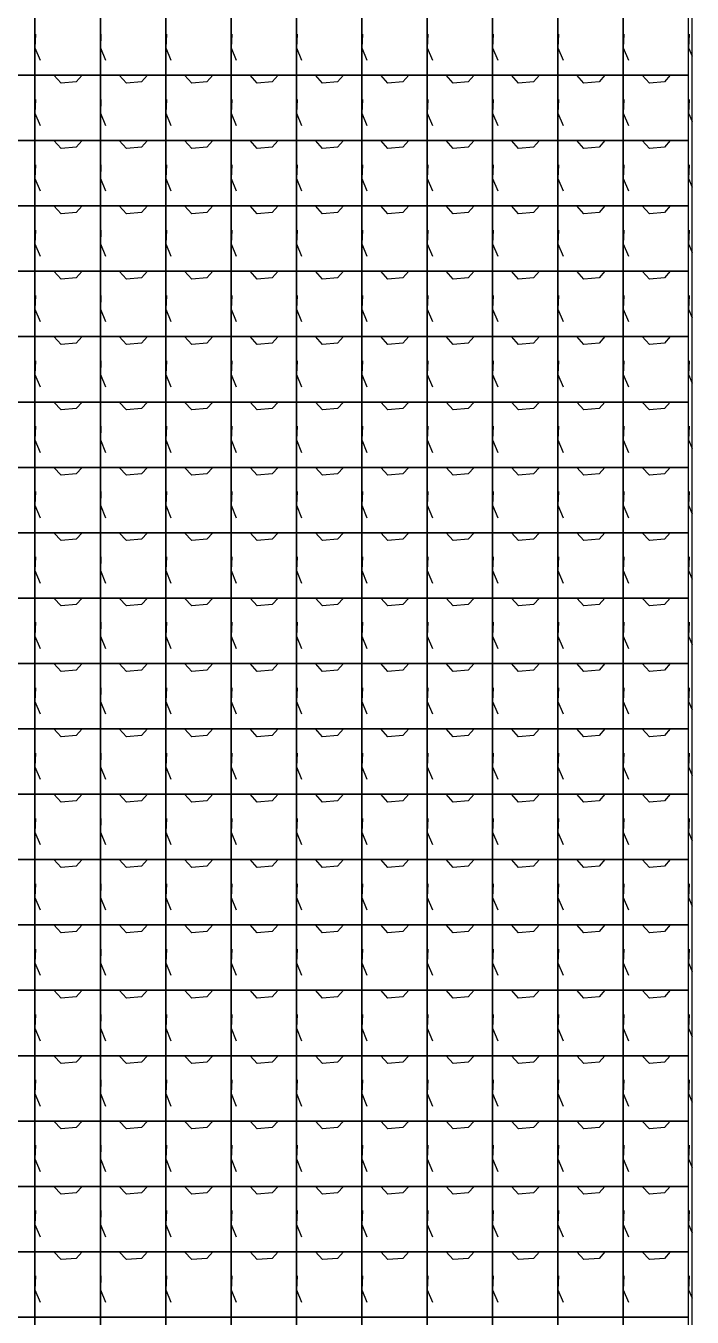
# Model space of a CAD drawing. Header units: inches. Extents: x 0 to 2763, y 0 to 1500.
# Drawn here: x 1241 to 1500, y 508 to 1010 of the extents above; entities that cross this region are included whole.
import ezdxf

# ---------------------------------------------------------------- set-up
doc = ezdxf.new("R2010")
doc.units = ezdxf.units.IN
doc.header["$MEASUREMENT"] = 0

# ---------------------------------------------------------------- blocks, each defined once
blk = doc.blocks.new('*U1')
at = {"color": 254, "true_color": 0xfeeab9}
blk.add_lwpolyline([(-12.7, -12.7), (12.7, -12.7), (12.7, 12.7), (-12.7, 12.7), (-12.7, -12.7)], dxfattribs=at)
blk = doc.blocks.new('*U2')
at = {"color": 0, "linetype": 'ByBlock', "lineweight": -2, "transparency": 16777216}
for p in [(1219.2, 990.6), (1244.6, 990.6), (1270, 990.6), (1295.4, 990.6), (1320.8, 990.6), (1346.2, 990.6), (1371.6, 990.6), (1397, 990.6), (1422.4, 990.6), (1447.8, 990.6), (1473.2, 990.6), (1219.2, 965.2), (1244.6, 965.2), (1270, 965.2), (1295.4, 965.2), (1320.8, 965.2), (1346.2, 965.2), (1371.6, 965.2), (1397, 965.2), (1422.4, 965.2), (1447.8, 965.2), (1473.2, 965.2), (1219.2, 939.8), (1244.6, 939.8), (1270, 939.8), (1295.4, 939.8), (1320.8, 939.8), (1346.2, 939.8), (1371.6, 939.8), (1397, 939.8), (1422.4, 939.8), (1447.8, 939.8), (1473.2, 939.8), (1219.2, 914.4), (1244.6, 914.4), (1270, 914.4), (1295.4, 914.4), (1320.8, 914.4), (1346.2, 914.4), (1371.6, 914.4), (1397, 914.4), (1422.4, 914.4), (1447.8, 914.4), (1473.2, 914.4), (1219.2, 889), (1244.6, 889), (1270, 889), (1295.4, 889), (1320.8, 889), (1346.2, 889), (1371.6, 889), (1397, 889), (1422.4, 889), (1447.8, 889), (1473.2, 889), (1219.2, 863.6), (1244.6, 863.6), (1270, 863.6), (1295.4, 863.6), (1320.8, 863.6), (1346.2, 863.6), (1371.6, 863.6), (1397, 863.6), (1422.4, 863.6), (1447.8, 863.6), (1473.2, 863.6), (1219.2, 838.2), (1244.6, 838.2), (1270, 838.2), (1295.4, 838.2), (1320.8, 838.2), (1346.2, 838.2), (1371.6, 838.2), (1397, 838.2), (1422.4, 838.2), (1447.8, 838.2), (1473.2, 838.2), (1219.2, 812.8), (1244.6, 812.8), (1270, 812.8), (1295.4, 812.8), (1320.8, 812.8), (1346.2, 812.8), (1371.6, 812.8), (1397, 812.8), (1422.4, 812.8), (1447.8, 812.8), (1473.2, 812.8), (1219.2, 787.4), (1244.6, 787.4), (1270, 787.4), (1295.4, 787.4), (1320.8, 787.4), (1346.2, 787.4), (1371.6, 787.4), (1397, 787.4), (1422.4, 787.4), (1447.8, 787.4), (1473.2, 787.4), (1219.2, 762), (1244.6, 762), (1270, 762), (1295.4, 762), (1320.8, 762), (1346.2, 762), (1371.6, 762), (1397, 762), (1422.4, 762), (1447.8, 762), (1473.2, 762), (1219.2, 736.6), (1244.6, 736.6), (1270, 736.6), (1295.4, 736.6), (1320.8, 736.6), (1346.2, 736.6), (1371.6, 736.6), (1397, 736.6), (1422.4, 736.6), (1447.8, 736.6), (1473.2, 736.6), (1219.2, 711.2), (1244.6, 711.2), (1270, 711.2), (1295.4, 711.2), (1320.8, 711.2), (1346.2, 711.2), (1371.6, 711.2), (1397, 711.2), (1422.4, 711.2), (1447.8, 711.2), (1473.2, 711.2), (1219.2, 685.8), (1244.6, 685.8), (1270, 685.8), (1295.4, 685.8), (1320.8, 685.8), (1346.2, 685.8), (1371.6, 685.8), (1397, 685.8), (1422.4, 685.8), (1447.8, 685.8), (1473.2, 685.8), (1219.2, 660.4), (1244.6, 660.4), (1270, 660.4), (1295.4, 660.4), (1320.8, 660.4), (1346.2, 660.4), (1371.6, 660.4), (1397, 660.4), (1422.4, 660.4), (1447.8, 660.4), (1473.2, 660.4), (1219.2, 635), (1244.6, 635), (1270, 635), (1295.4, 635), (1320.8, 635), (1346.2, 635), (1371.6, 635), (1397, 635), (1422.4, 635), (1447.8, 635), (1473.2, 635), (1219.2, 609.6), (1244.6, 609.6), (1270, 609.6), (1295.4, 609.6), (1320.8, 609.6), (1346.2, 609.6), (1371.6, 609.6), (1397, 609.6), (1422.4, 609.6), (1447.8, 609.6), (1473.2, 609.6), (1219.2, 584.2), (1244.6, 584.2), (1270, 584.2), (1295.4, 584.2), (1320.8, 584.2), (1346.2, 584.2), (1371.6, 584.2), (1397, 584.2), (1422.4, 584.2), (1447.8, 584.2), (1473.2, 584.2), (1219.2, 558.8), (1244.6, 558.8), (1270, 558.8), (1295.4, 558.8), (1320.8, 558.8), (1346.2, 558.8), (1371.6, 558.8), (1397, 558.8), (1422.4, 558.8), (1447.8, 558.8), (1473.2, 558.8), (1219.2, 533.4), (1244.6, 533.4), (1270, 533.4), (1295.4, 533.4), (1320.8, 533.4), (1346.2, 533.4), (1371.6, 533.4), (1397, 533.4), (1422.4, 533.4), (1447.8, 533.4), (1473.2, 533.4), (1219.2, 508), (1244.6, 508), (1270, 508), (1295.4, 508), (1320.8, 508), (1346.2, 508), (1371.6, 508), (1397, 508), (1422.4, 508), (1447.8, 508), (1473.2, 508), (1219.2, 482.6), (1244.6, 482.6), (1270, 482.6), (1295.4, 482.6), (1320.8, 482.6), (1346.2, 482.6), (1371.6, 482.6), (1397, 482.6), (1422.4, 482.6), (1447.8, 482.6), (1473.2, 482.6)]:
    blk.add_blockref('*U1', p, dxfattribs=at)

msp = doc.modelspace()

# ---------------------------------------------------------------- linework, layer by layer
at = {"linetype": 'Continuous'}
for p, q in [((1244.85, 1006.6), (1244.6, 1001.27)), ((1270.25, 1006.6), (1270, 1001.27)), ((1295.65, 1006.6), (1295.4, 1001.27)), ((1321.05, 1006.6), (1320.8, 1001.27)), ((1346.45, 1006.6), (1346.2, 1001.27)), ((1371.85, 1006.6), (1371.6, 1001.27)), ((1397.25, 1006.6), (1397, 1001.27)), ((1422.65, 1006.6), (1422.4, 1001.27)), ((1448.05, 1006.6), (1447.8, 1001.27)), ((1473.45, 1006.6), (1473.2, 1001.27)), ((1498.85, 1006.6), (1498.6, 1001.27)), ((1244.6, 1001.27), (1246.63, 996.44)), ((1270, 1001.27), (1272.03, 996.44)), ((1295.4, 1001.27), (1297.43, 996.44)), ((1320.8, 1001.27), (1322.83, 996.44)), ((1346.2, 1001.27), (1348.23, 996.44)), ((1371.6, 1001.27), (1373.63, 996.44)), ((1397, 1001.27), (1399.03, 996.44)), ((1422.4, 1001.27), (1424.43, 996.44)), ((1447.8, 1001.27), (1449.83, 996.44)), ((1473.2, 1001.27), (1475.23, 996.44)), ((1498.6, 1001.27), (1500, 997.94)), ((1254.76, 987.55), (1251.97, 990.6)), ((1262.89, 990.6), (1260.6, 988.06)), ((1280.16, 987.55), (1277.37, 990.6)), ((1288.29, 990.6), (1286, 988.06)), ((1305.56, 987.55), (1302.77, 990.6)), ((1313.69, 990.6), (1311.4, 988.06)), ((1330.96, 987.55), (1328.17, 990.6)), ((1339.09, 990.6), (1336.8, 988.06)), ((1356.36, 987.55), (1353.57, 990.6)), ((1364.49, 990.6), (1362.2, 988.06)), ((1381.76, 987.55), (1378.97, 990.6)), ((1389.89, 990.6), (1387.6, 988.06)), ((1407.16, 987.55), (1404.37, 990.6)), ((1415.29, 990.6), (1413, 988.06)), ((1432.56, 987.55), (1429.77, 990.6)), ((1440.69, 990.6), (1438.4, 988.06)), ((1457.96, 987.55), (1455.17, 990.6)), ((1466.09, 990.6), (1463.8, 988.06)), ((1483.36, 987.55), (1480.57, 990.6)), ((1491.49, 990.6), (1489.2, 988.06)), ((1260.6, 988.06), (1254.76, 987.55)), ((1286, 988.06), (1280.16, 987.55)), ((1311.4, 988.06), (1305.56, 987.55)), ((1336.8, 988.06), (1330.96, 987.55)), ((1362.2, 988.06), (1356.36, 987.55)), ((1387.6, 988.06), (1381.76, 987.55)), ((1413, 988.06), (1407.16, 987.55)), ((1438.4, 988.06), (1432.56, 987.55)), ((1463.8, 988.06), (1457.96, 987.55)), ((1489.2, 988.06), (1483.36, 987.55)), ((1244.85, 981.2), (1244.6, 975.87)), ((1270.25, 981.2), (1270, 975.87)), ((1295.65, 981.2), (1295.4, 975.87)), ((1321.05, 981.2), (1320.8, 975.87)), ((1346.45, 981.2), (1346.2, 975.87)), ((1371.85, 981.2), (1371.6, 975.87)), ((1397.25, 981.2), (1397, 975.87)), ((1422.65, 981.2), (1422.4, 975.87)), ((1448.05, 981.2), (1447.8, 975.87)), ((1473.45, 981.2), (1473.2, 975.87)), ((1498.85, 981.2), (1498.6, 975.87)), ((1244.6, 975.87), (1246.63, 971.04)), ((1270, 975.87), (1272.03, 971.04)), ((1295.4, 975.87), (1297.43, 971.04)), ((1320.8, 975.87), (1322.83, 971.04)), ((1346.2, 975.87), (1348.23, 971.04)), ((1371.6, 975.87), (1373.63, 971.04)), ((1397, 975.87), (1399.03, 971.04)), ((1422.4, 975.87), (1424.43, 971.04)), ((1447.8, 975.87), (1449.83, 971.04)), ((1473.2, 975.87), (1475.23, 971.04)), ((1498.6, 975.87), (1500, 972.54)), ((1254.76, 962.15), (1251.97, 965.2)), ((1262.89, 965.2), (1260.6, 962.66)), ((1280.16, 962.15), (1277.37, 965.2)), ((1288.29, 965.2), (1286, 962.66)), ((1305.56, 962.15), (1302.77, 965.2)), ((1313.69, 965.2), (1311.4, 962.66)), ((1330.96, 962.15), (1328.17, 965.2)), ((1339.09, 965.2), (1336.8, 962.66)), ((1356.36, 962.15), (1353.57, 965.2)), ((1364.49, 965.2), (1362.2, 962.66)), ((1381.76, 962.15), (1378.97, 965.2)), ((1389.89, 965.2), (1387.6, 962.66)), ((1407.16, 962.15), (1404.37, 965.2)), ((1415.29, 965.2), (1413, 962.66)), ((1432.56, 962.15), (1429.77, 965.2)), ((1440.69, 965.2), (1438.4, 962.66)), ((1457.96, 962.15), (1455.17, 965.2)), ((1466.09, 965.2), (1463.8, 962.66)), ((1483.36, 962.15), (1480.57, 965.2)), ((1491.49, 965.2), (1489.2, 962.66)), ((1260.6, 962.66), (1254.76, 962.15)), ((1286, 962.66), (1280.16, 962.15)), ((1311.4, 962.66), (1305.56, 962.15)), ((1336.8, 962.66), (1330.96, 962.15)), ((1362.2, 962.66), (1356.36, 962.15)), ((1387.6, 962.66), (1381.76, 962.15)), ((1413, 962.66), (1407.16, 962.15)), ((1438.4, 962.66), (1432.56, 962.15)), ((1463.8, 962.66), (1457.96, 962.15)), ((1489.2, 962.66), (1483.36, 962.15)), ((1244.85, 955.8), (1244.6, 950.47)), ((1270.25, 955.8), (1270, 950.47)), ((1295.65, 955.8), (1295.4, 950.47)), ((1321.05, 955.8), (1320.8, 950.47)), ((1346.45, 955.8), (1346.2, 950.47)), ((1371.85, 955.8), (1371.6, 950.47)), ((1397.25, 955.8), (1397, 950.47)), ((1422.65, 955.8), (1422.4, 950.47)), ((1448.05, 955.8), (1447.8, 950.47)), ((1473.45, 955.8), (1473.2, 950.47)), ((1498.85, 955.8), (1498.6, 950.47)), ((1244.6, 950.47), (1246.63, 945.64)), ((1270, 950.47), (1272.03, 945.64)), ((1295.4, 950.47), (1297.43, 945.64)), ((1320.8, 950.47), (1322.83, 945.64)), ((1346.2, 950.47), (1348.23, 945.64)), ((1371.6, 950.47), (1373.63, 945.64)), ((1397, 950.47), (1399.03, 945.64)), ((1422.4, 950.47), (1424.43, 945.64)), ((1447.8, 950.47), (1449.83, 945.64)), ((1473.2, 950.47), (1475.23, 945.64)), ((1498.6, 950.47), (1500, 947.14)), ((1254.76, 936.75), (1251.97, 939.8)), ((1262.89, 939.8), (1260.6, 937.26)), ((1280.16, 936.75), (1277.37, 939.8)), ((1288.29, 939.8), (1286, 937.26)), ((1305.56, 936.75), (1302.77, 939.8)), ((1313.69, 939.8), (1311.4, 937.26)), ((1330.96, 936.75), (1328.17, 939.8)), ((1339.09, 939.8), (1336.8, 937.26)), ((1356.36, 936.75), (1353.57, 939.8)), ((1364.49, 939.8), (1362.2, 937.26)), ((1381.76, 936.75), (1378.97, 939.8)), ((1389.89, 939.8), (1387.6, 937.26)), ((1407.16, 936.75), (1404.37, 939.8)), ((1415.29, 939.8), (1413, 937.26)), ((1432.56, 936.75), (1429.77, 939.8)), ((1440.69, 939.8), (1438.4, 937.26)), ((1457.96, 936.75), (1455.17, 939.8)), ((1466.09, 939.8), (1463.8, 937.26)), ((1483.36, 936.75), (1480.57, 939.8)), ((1491.49, 939.8), (1489.2, 937.26)), ((1260.6, 937.26), (1254.76, 936.75)), ((1286, 937.26), (1280.16, 936.75)), ((1311.4, 937.26), (1305.56, 936.75)), ((1336.8, 937.26), (1330.96, 936.75)), ((1362.2, 937.26), (1356.36, 936.75)), ((1387.6, 937.26), (1381.76, 936.75)), ((1413, 937.26), (1407.16, 936.75)), ((1438.4, 937.26), (1432.56, 936.75)), ((1463.8, 937.26), (1457.96, 936.75)), ((1489.2, 937.26), (1483.36, 936.75)), ((1244.85, 930.4), (1244.6, 925.07)), ((1270.25, 930.4), (1270, 925.07)), ((1295.65, 930.4), (1295.4, 925.07)), ((1321.05, 930.4), (1320.8, 925.07)), ((1346.45, 930.4), (1346.2, 925.07)), ((1371.85, 930.4), (1371.6, 925.07)), ((1397.25, 930.4), (1397, 925.07)), ((1422.65, 930.4), (1422.4, 925.07)), ((1448.05, 930.4), (1447.8, 925.07)), ((1473.45, 930.4), (1473.2, 925.07)), ((1498.85, 930.4), (1498.6, 925.07)), ((1244.6, 925.07), (1246.63, 920.24)), ((1270, 925.07), (1272.03, 920.24)), ((1295.4, 925.07), (1297.43, 920.24)), ((1320.8, 925.07), (1322.83, 920.24)), ((1346.2, 925.07), (1348.23, 920.24)), ((1371.6, 925.07), (1373.63, 920.24)), ((1397, 925.07), (1399.03, 920.24)), ((1422.4, 925.07), (1424.43, 920.24)), ((1447.8, 925.07), (1449.83, 920.24)), ((1473.2, 925.07), (1475.23, 920.24)), ((1498.6, 925.07), (1500, 921.74)), ((1254.76, 911.35), (1251.97, 914.4)), ((1262.89, 914.4), (1260.6, 911.86)), ((1280.16, 911.35), (1277.37, 914.4)), ((1288.29, 914.4), (1286, 911.86)), ((1305.56, 911.35), (1302.77, 914.4)), ((1313.69, 914.4), (1311.4, 911.86)), ((1330.96, 911.35), (1328.17, 914.4)), ((1339.09, 914.4), (1336.8, 911.86)), ((1356.36, 911.35), (1353.57, 914.4)), ((1364.49, 914.4), (1362.2, 911.86)), ((1381.76, 911.35), (1378.97, 914.4)), ((1389.89, 914.4), (1387.6, 911.86)), ((1407.16, 911.35), (1404.37, 914.4)), ((1415.29, 914.4), (1413, 911.86)), ((1432.56, 911.35), (1429.77, 914.4)), ((1440.69, 914.4), (1438.4, 911.86)), ((1457.96, 911.35), (1455.17, 914.4)), ((1466.09, 914.4), (1463.8, 911.86)), ((1483.36, 911.35), (1480.57, 914.4)), ((1491.49, 914.4), (1489.2, 911.86)), ((1260.6, 911.86), (1254.76, 911.35)), ((1286, 911.86), (1280.16, 911.35)), ((1311.4, 911.86), (1305.56, 911.35)), ((1336.8, 911.86), (1330.96, 911.35)), ((1362.2, 911.86), (1356.36, 911.35)), ((1387.6, 911.86), (1381.76, 911.35)), ((1413, 911.86), (1407.16, 911.35)), ((1438.4, 911.86), (1432.56, 911.35)), ((1463.8, 911.86), (1457.96, 911.35)), ((1489.2, 911.86), (1483.36, 911.35)), ((1244.85, 905), (1244.6, 899.67)), ((1270.25, 905), (1270, 899.67)), ((1295.65, 905), (1295.4, 899.67)), ((1321.05, 905), (1320.8, 899.67)), ((1346.45, 905), (1346.2, 899.67)), ((1371.85, 905), (1371.6, 899.67)), ((1397.25, 905), (1397, 899.67)), ((1422.65, 905), (1422.4, 899.67)), ((1448.05, 905), (1447.8, 899.67)), ((1473.45, 905), (1473.2, 899.67)), ((1498.85, 905), (1498.6, 899.67)), ((1244.6, 899.67), (1246.63, 894.84)), ((1270, 899.67), (1272.03, 894.84)), ((1295.4, 899.67), (1297.43, 894.84)), ((1320.8, 899.67), (1322.83, 894.84)), ((1346.2, 899.67), (1348.23, 894.84)), ((1371.6, 899.67), (1373.63, 894.84)), ((1397, 899.67), (1399.03, 894.84)), ((1422.4, 899.67), (1424.43, 894.84)), ((1447.8, 899.67), (1449.83, 894.84)), ((1473.2, 899.67), (1475.23, 894.84)), ((1498.6, 899.67), (1500, 896.34)), ((1254.76, 885.95), (1251.97, 889)), ((1262.89, 889), (1260.6, 886.46)), ((1280.16, 885.95), (1277.37, 889)), ((1288.29, 889), (1286, 886.46)), ((1305.56, 885.95), (1302.77, 889)), ((1313.69, 889), (1311.4, 886.46)), ((1330.96, 885.95), (1328.17, 889)), ((1339.09, 889), (1336.8, 886.46)), ((1356.36, 885.95), (1353.57, 889)), ((1364.49, 889), (1362.2, 886.46)), ((1381.76, 885.95), (1378.97, 889)), ((1389.89, 889), (1387.6, 886.46)), ((1407.16, 885.95), (1404.37, 889)), ((1415.29, 889), (1413, 886.46)), ((1432.56, 885.95), (1429.77, 889)), ((1440.69, 889), (1438.4, 886.46)), ((1457.96, 885.95), (1455.17, 889)), ((1466.09, 889), (1463.8, 886.46)), ((1483.36, 885.95), (1480.57, 889)), ((1491.49, 889), (1489.2, 886.46)), ((1260.6, 886.46), (1254.76, 885.95)), ((1286, 886.46), (1280.16, 885.95)), ((1311.4, 886.46), (1305.56, 885.95)), ((1336.8, 886.46), (1330.96, 885.95)), ((1362.2, 886.46), (1356.36, 885.95)), ((1387.6, 886.46), (1381.76, 885.95)), ((1413, 886.46), (1407.16, 885.95)), ((1438.4, 886.46), (1432.56, 885.95)), ((1463.8, 886.46), (1457.96, 885.95)), ((1489.2, 886.46), (1483.36, 885.95)), ((1244.85, 879.6), (1244.6, 874.27)), ((1270.25, 879.6), (1270, 874.27)), ((1295.65, 879.6), (1295.4, 874.27)), ((1321.05, 879.6), (1320.8, 874.27)), ((1346.45, 879.6), (1346.2, 874.27)), ((1371.85, 879.6), (1371.6, 874.27)), ((1397.25, 879.6), (1397, 874.27)), ((1422.65, 879.6), (1422.4, 874.27)), ((1448.05, 879.6), (1447.8, 874.27)), ((1473.45, 879.6), (1473.2, 874.27)), ((1498.85, 879.6), (1498.6, 874.27)), ((1244.6, 874.27), (1246.63, 869.44)), ((1270, 874.27), (1272.03, 869.44)), ((1295.4, 874.27), (1297.43, 869.44)), ((1320.8, 874.27), (1322.83, 869.44)), ((1346.2, 874.27), (1348.23, 869.44)), ((1371.6, 874.27), (1373.63, 869.44)), ((1397, 874.27), (1399.03, 869.44)), ((1422.4, 874.27), (1424.43, 869.44)), ((1447.8, 874.27), (1449.83, 869.44)), ((1473.2, 874.27), (1475.23, 869.44)), ((1498.6, 874.27), (1500, 870.94)), ((1254.76, 860.55), (1251.97, 863.6)), ((1262.89, 863.6), (1260.6, 861.06)), ((1280.16, 860.55), (1277.37, 863.6)), ((1288.29, 863.6), (1286, 861.06)), ((1305.56, 860.55), (1302.77, 863.6)), ((1313.69, 863.6), (1311.4, 861.06)), ((1330.96, 860.55), (1328.17, 863.6)), ((1339.09, 863.6), (1336.8, 861.06)), ((1356.36, 860.55), (1353.57, 863.6)), ((1364.49, 863.6), (1362.2, 861.06)), ((1381.76, 860.55), (1378.97, 863.6)), ((1389.89, 863.6), (1387.6, 861.06)), ((1407.16, 860.55), (1404.37, 863.6)), ((1415.29, 863.6), (1413, 861.06)), ((1432.56, 860.55), (1429.77, 863.6)), ((1440.69, 863.6), (1438.4, 861.06)), ((1457.96, 860.55), (1455.17, 863.6)), ((1466.09, 863.6), (1463.8, 861.06)), ((1483.36, 860.55), (1480.57, 863.6)), ((1491.49, 863.6), (1489.2, 861.06)), ((1260.6, 861.06), (1254.76, 860.55)), ((1286, 861.06), (1280.16, 860.55)), ((1311.4, 861.06), (1305.56, 860.55)), ((1336.8, 861.06), (1330.96, 860.55)), ((1362.2, 861.06), (1356.36, 860.55)), ((1387.6, 861.06), (1381.76, 860.55)), ((1413, 861.06), (1407.16, 860.55)), ((1438.4, 861.06), (1432.56, 860.55)), ((1463.8, 861.06), (1457.96, 860.55)), ((1489.2, 861.06), (1483.36, 860.55)), ((1244.85, 854.2), (1244.6, 848.87)), ((1270.25, 854.2), (1270, 848.87)), ((1295.65, 854.2), (1295.4, 848.87)), ((1321.05, 854.2), (1320.8, 848.87)), ((1346.45, 854.2), (1346.2, 848.87)), ((1371.85, 854.2), (1371.6, 848.87)), ((1397.25, 854.2), (1397, 848.87)), ((1422.65, 854.2), (1422.4, 848.87)), ((1448.05, 854.2), (1447.8, 848.87)), ((1473.45, 854.2), (1473.2, 848.87)), ((1498.85, 854.2), (1498.6, 848.87)), ((1244.6, 848.87), (1246.63, 844.04)), ((1270, 848.87), (1272.03, 844.04)), ((1295.4, 848.87), (1297.43, 844.04)), ((1320.8, 848.87), (1322.83, 844.04)), ((1346.2, 848.87), (1348.23, 844.04)), ((1371.6, 848.87), (1373.63, 844.04)), ((1397, 848.87), (1399.03, 844.04)), ((1422.4, 848.87), (1424.43, 844.04)), ((1447.8, 848.87), (1449.83, 844.04)), ((1473.2, 848.87), (1475.23, 844.04)), ((1498.6, 848.87), (1500, 845.54)), ((1254.76, 835.15), (1251.97, 838.2)), ((1262.89, 838.2), (1260.6, 835.66)), ((1280.16, 835.15), (1277.37, 838.2)), ((1288.29, 838.2), (1286, 835.66)), ((1305.56, 835.15), (1302.77, 838.2)), ((1313.69, 838.2), (1311.4, 835.66)), ((1330.96, 835.15), (1328.17, 838.2)), ((1339.09, 838.2), (1336.8, 835.66)), ((1356.36, 835.15), (1353.57, 838.2)), ((1364.49, 838.2), (1362.2, 835.66)), ((1381.76, 835.15), (1378.97, 838.2)), ((1389.89, 838.2), (1387.6, 835.66)), ((1407.16, 835.15), (1404.37, 838.2)), ((1415.29, 838.2), (1413, 835.66)), ((1432.56, 835.15), (1429.77, 838.2)), ((1440.69, 838.2), (1438.4, 835.66)), ((1457.96, 835.15), (1455.17, 838.2)), ((1466.09, 838.2), (1463.8, 835.66)), ((1483.36, 835.15), (1480.57, 838.2)), ((1491.49, 838.2), (1489.2, 835.66)), ((1260.6, 835.66), (1254.76, 835.15)), ((1286, 835.66), (1280.16, 835.15)), ((1311.4, 835.66), (1305.56, 835.15)), ((1336.8, 835.66), (1330.96, 835.15)), ((1362.2, 835.66), (1356.36, 835.15)), ((1387.6, 835.66), (1381.76, 835.15)), ((1413, 835.66), (1407.16, 835.15)), ((1438.4, 835.66), (1432.56, 835.15)), ((1463.8, 835.66), (1457.96, 835.15)), ((1489.2, 835.66), (1483.36, 835.15)), ((1244.85, 828.8), (1244.6, 823.47)), ((1270.25, 828.8), (1270, 823.47)), ((1295.65, 828.8), (1295.4, 823.47)), ((1321.05, 828.8), (1320.8, 823.47)), ((1346.45, 828.8), (1346.2, 823.47)), ((1371.85, 828.8), (1371.6, 823.47)), ((1397.25, 828.8), (1397, 823.47)), ((1422.65, 828.8), (1422.4, 823.47)), ((1448.05, 828.8), (1447.8, 823.47)), ((1473.45, 828.8), (1473.2, 823.47)), ((1498.85, 828.8), (1498.6, 823.47)), ((1244.6, 823.47), (1246.63, 818.64)), ((1270, 823.47), (1272.03, 818.64)), ((1295.4, 823.47), (1297.43, 818.64)), ((1320.8, 823.47), (1322.83, 818.64)), ((1346.2, 823.47), (1348.23, 818.64)), ((1371.6, 823.47), (1373.63, 818.64)), ((1397, 823.47), (1399.03, 818.64)), ((1422.4, 823.47), (1424.43, 818.64)), ((1447.8, 823.47), (1449.83, 818.64)), ((1473.2, 823.47), (1475.23, 818.64)), ((1498.6, 823.47), (1500, 820.14)), ((1254.76, 809.75), (1251.97, 812.8)), ((1260.6, 810.26), (1254.76, 809.75)), ((1262.89, 812.8), (1260.6, 810.26)), ((1280.16, 809.75), (1277.37, 812.8)), ((1286, 810.26), (1280.16, 809.75)), ((1288.29, 812.8), (1286, 810.26)), ((1305.56, 809.75), (1302.77, 812.8)), ((1311.4, 810.26), (1305.56, 809.75)), ((1313.69, 812.8), (1311.4, 810.26)), ((1330.96, 809.75), (1328.17, 812.8)), ((1336.8, 810.26), (1330.96, 809.75)), ((1339.09, 812.8), (1336.8, 810.26)), ((1356.36, 809.75), (1353.57, 812.8)), ((1362.2, 810.26), (1356.36, 809.75)), ((1364.49, 812.8), (1362.2, 810.26)), ((1381.76, 809.75), (1378.97, 812.8)), ((1387.6, 810.26), (1381.76, 809.75)), ((1389.89, 812.8), (1387.6, 810.26)), ((1407.16, 809.75), (1404.37, 812.8)), ((1413, 810.26), (1407.16, 809.75)), ((1415.29, 812.8), (1413, 810.26)), ((1432.56, 809.75), (1429.77, 812.8)), ((1438.4, 810.26), (1432.56, 809.75)), ((1440.69, 812.8), (1438.4, 810.26)), ((1457.96, 809.75), (1455.17, 812.8)), ((1463.8, 810.26), (1457.96, 809.75)), ((1466.09, 812.8), (1463.8, 810.26)), ((1483.36, 809.75), (1480.57, 812.8)), ((1489.2, 810.26), (1483.36, 809.75)), ((1491.49, 812.8), (1489.2, 810.26)), ((1244.85, 803.4), (1244.6, 798.07)), ((1270.25, 803.4), (1270, 798.07)), ((1295.65, 803.4), (1295.4, 798.07)), ((1321.05, 803.4), (1320.8, 798.07)), ((1346.45, 803.4), (1346.2, 798.07)), ((1371.85, 803.4), (1371.6, 798.07)), ((1397.25, 803.4), (1397, 798.07)), ((1422.65, 803.4), (1422.4, 798.07)), ((1448.05, 803.4), (1447.8, 798.07)), ((1473.45, 803.4), (1473.2, 798.07)), ((1498.85, 803.4), (1498.6, 798.07)), ((1244.6, 798.07), (1246.63, 793.24)), ((1270, 798.07), (1272.03, 793.24)), ((1295.4, 798.07), (1297.43, 793.24)), ((1320.8, 798.07), (1322.83, 793.24)), ((1346.2, 798.07), (1348.23, 793.24)), ((1371.6, 798.07), (1373.63, 793.24)), ((1397, 798.07), (1399.03, 793.24)), ((1422.4, 798.07), (1424.43, 793.24)), ((1447.8, 798.07), (1449.83, 793.24)), ((1473.2, 798.07), (1475.23, 793.24)), ((1498.6, 798.07), (1500, 794.74)), ((1254.76, 784.35), (1251.97, 787.4)), ((1260.6, 784.86), (1254.76, 784.35)), ((1262.89, 787.4), (1260.6, 784.86)), ((1280.16, 784.35), (1277.37, 787.4)), ((1286, 784.86), (1280.16, 784.35)), ((1288.29, 787.4), (1286, 784.86)), ((1305.56, 784.35), (1302.77, 787.4)), ((1311.4, 784.86), (1305.56, 784.35)), ((1313.69, 787.4), (1311.4, 784.86)), ((1330.96, 784.35), (1328.17, 787.4)), ((1336.8, 784.86), (1330.96, 784.35)), ((1339.09, 787.4), (1336.8, 784.86)), ((1356.36, 784.35), (1353.57, 787.4)), ((1362.2, 784.86), (1356.36, 784.35)), ((1364.49, 787.4), (1362.2, 784.86)), ((1381.76, 784.35), (1378.97, 787.4)), ((1387.6, 784.86), (1381.76, 784.35)), ((1389.89, 787.4), (1387.6, 784.86)), ((1407.16, 784.35), (1404.37, 787.4)), ((1413, 784.86), (1407.16, 784.35)), ((1415.29, 787.4), (1413, 784.86)), ((1432.56, 784.35), (1429.77, 787.4)), ((1438.4, 784.86), (1432.56, 784.35)), ((1440.69, 787.4), (1438.4, 784.86)), ((1457.96, 784.35), (1455.17, 787.4)), ((1463.8, 784.86), (1457.96, 784.35)), ((1466.09, 787.4), (1463.8, 784.86)), ((1483.36, 784.35), (1480.57, 787.4)), ((1489.2, 784.86), (1483.36, 784.35)), ((1491.49, 787.4), (1489.2, 784.86)), ((1244.85, 778), (1244.6, 772.67)), ((1270.25, 778), (1270, 772.67)), ((1295.65, 778), (1295.4, 772.67)), ((1321.05, 778), (1320.8, 772.67)), ((1346.45, 778), (1346.2, 772.67)), ((1371.85, 778), (1371.6, 772.67)), ((1397.25, 778), (1397, 772.67)), ((1422.65, 778), (1422.4, 772.67)), ((1448.05, 778), (1447.8, 772.67)), ((1473.45, 778), (1473.2, 772.67)), ((1498.85, 778), (1498.6, 772.67)), ((1244.6, 772.67), (1246.63, 767.84)), ((1270, 772.67), (1272.03, 767.84)), ((1295.4, 772.67), (1297.43, 767.84)), ((1320.8, 772.67), (1322.83, 767.84)), ((1346.2, 772.67), (1348.23, 767.84)), ((1371.6, 772.67), (1373.63, 767.84)), ((1397, 772.67), (1399.03, 767.84)), ((1422.4, 772.67), (1424.43, 767.84)), ((1447.8, 772.67), (1449.83, 767.84)), ((1473.2, 772.67), (1475.23, 767.84)), ((1498.6, 772.67), (1500, 769.34)), ((1254.76, 758.95), (1251.97, 762)), ((1260.6, 759.46), (1254.76, 758.95)), ((1262.89, 762), (1260.6, 759.46)), ((1280.16, 758.95), (1277.37, 762)), ((1286, 759.46), (1280.16, 758.95)), ((1288.29, 762), (1286, 759.46)), ((1305.56, 758.95), (1302.77, 762)), ((1311.4, 759.46), (1305.56, 758.95)), ((1313.69, 762), (1311.4, 759.46)), ((1330.96, 758.95), (1328.17, 762)), ((1336.8, 759.46), (1330.96, 758.95)), ((1339.09, 762), (1336.8, 759.46)), ((1356.36, 758.95), (1353.57, 762)), ((1362.2, 759.46), (1356.36, 758.95)), ((1364.49, 762), (1362.2, 759.46)), ((1381.76, 758.95), (1378.97, 762)), ((1387.6, 759.46), (1381.76, 758.95)), ((1389.89, 762), (1387.6, 759.46)), ((1407.16, 758.95), (1404.37, 762)), ((1413, 759.46), (1407.16, 758.95)), ((1415.29, 762), (1413, 759.46)), ((1432.56, 758.95), (1429.77, 762)), ((1438.4, 759.46), (1432.56, 758.95)), ((1440.69, 762), (1438.4, 759.46)), ((1457.96, 758.95), (1455.17, 762)), ((1463.8, 759.46), (1457.96, 758.95)), ((1466.09, 762), (1463.8, 759.46)), ((1483.36, 758.95), (1480.57, 762)), ((1489.2, 759.46), (1483.36, 758.95)), ((1491.49, 762), (1489.2, 759.46)), ((1244.85, 752.6), (1244.6, 747.27)), ((1270.25, 752.6), (1270, 747.27)), ((1295.65, 752.6), (1295.4, 747.27)), ((1321.05, 752.6), (1320.8, 747.27)), ((1346.45, 752.6), (1346.2, 747.27)), ((1371.85, 752.6), (1371.6, 747.27)), ((1397.25, 752.6), (1397, 747.27)), ((1422.65, 752.6), (1422.4, 747.27)), ((1448.05, 752.6), (1447.8, 747.27)), ((1473.45, 752.6), (1473.2, 747.27)), ((1498.85, 752.6), (1498.6, 747.27)), ((1244.6, 747.27), (1246.63, 742.44)), ((1270, 747.27), (1272.03, 742.44)), ((1295.4, 747.27), (1297.43, 742.44)), ((1320.8, 747.27), (1322.83, 742.44)), ((1346.2, 747.27), (1348.23, 742.44)), ((1371.6, 747.27), (1373.63, 742.44)), ((1397, 747.27), (1399.03, 742.44)), ((1422.4, 747.27), (1424.43, 742.44)), ((1447.8, 747.27), (1449.83, 742.44)), ((1473.2, 747.27), (1475.23, 742.44)), ((1498.6, 747.27), (1500, 743.94)), ((1254.76, 733.55), (1251.97, 736.6)), ((1260.6, 734.06), (1254.76, 733.55)), ((1262.89, 736.6), (1260.6, 734.06)), ((1280.16, 733.55), (1277.37, 736.6)), ((1286, 734.06), (1280.16, 733.55)), ((1288.29, 736.6), (1286, 734.06)), ((1305.56, 733.55), (1302.77, 736.6)), ((1311.4, 734.06), (1305.56, 733.55)), ((1313.69, 736.6), (1311.4, 734.06)), ((1330.96, 733.55), (1328.17, 736.6)), ((1336.8, 734.06), (1330.96, 733.55)), ((1339.09, 736.6), (1336.8, 734.06)), ((1356.36, 733.55), (1353.57, 736.6)), ((1362.2, 734.06), (1356.36, 733.55)), ((1364.49, 736.6), (1362.2, 734.06)), ((1381.76, 733.55), (1378.97, 736.6)), ((1387.6, 734.06), (1381.76, 733.55)), ((1389.89, 736.6), (1387.6, 734.06)), ((1407.16, 733.55), (1404.37, 736.6)), ((1413, 734.06), (1407.16, 733.55)), ((1415.29, 736.6), (1413, 734.06)), ((1432.56, 733.55), (1429.77, 736.6)), ((1438.4, 734.06), (1432.56, 733.55)), ((1440.69, 736.6), (1438.4, 734.06)), ((1457.96, 733.55), (1455.17, 736.6)), ((1463.8, 734.06), (1457.96, 733.55)), ((1466.09, 736.6), (1463.8, 734.06)), ((1483.36, 733.55), (1480.57, 736.6)), ((1489.2, 734.06), (1483.36, 733.55)), ((1491.49, 736.6), (1489.2, 734.06)), ((1244.85, 727.2), (1244.6, 721.87)), ((1270.25, 727.2), (1270, 721.87)), ((1295.65, 727.2), (1295.4, 721.87)), ((1321.05, 727.2), (1320.8, 721.87)), ((1346.45, 727.2), (1346.2, 721.87)), ((1371.85, 727.2), (1371.6, 721.87)), ((1397.25, 727.2), (1397, 721.87)), ((1422.65, 727.2), (1422.4, 721.87)), ((1448.05, 727.2), (1447.8, 721.87)), ((1473.45, 727.2), (1473.2, 721.87)), ((1498.85, 727.2), (1498.6, 721.87)), ((1244.6, 721.87), (1246.63, 717.04)), ((1270, 721.87), (1272.03, 717.04)), ((1295.4, 721.87), (1297.43, 717.04)), ((1320.8, 721.87), (1322.83, 717.04)), ((1346.2, 721.87), (1348.23, 717.04)), ((1371.6, 721.87), (1373.63, 717.04)), ((1397, 721.87), (1399.03, 717.04)), ((1422.4, 721.87), (1424.43, 717.04)), ((1447.8, 721.87), (1449.83, 717.04)), ((1473.2, 721.87), (1475.23, 717.04)), ((1498.6, 721.87), (1500, 718.54)), ((1254.76, 708.15), (1251.97, 711.2)), ((1260.6, 708.66), (1254.76, 708.15)), ((1262.89, 711.2), (1260.6, 708.66)), ((1280.16, 708.15), (1277.37, 711.2)), ((1286, 708.66), (1280.16, 708.15)), ((1288.29, 711.2), (1286, 708.66)), ((1305.56, 708.15), (1302.77, 711.2)), ((1311.4, 708.66), (1305.56, 708.15)), ((1313.69, 711.2), (1311.4, 708.66)), ((1330.96, 708.15), (1328.17, 711.2)), ((1336.8, 708.66), (1330.96, 708.15)), ((1339.09, 711.2), (1336.8, 708.66)), ((1356.36, 708.15), (1353.57, 711.2)), ((1362.2, 708.66), (1356.36, 708.15)), ((1364.49, 711.2), (1362.2, 708.66)), ((1381.76, 708.15), (1378.97, 711.2)), ((1387.6, 708.66), (1381.76, 708.15)), ((1389.89, 711.2), (1387.6, 708.66)), ((1407.16, 708.15), (1404.37, 711.2)), ((1413, 708.66), (1407.16, 708.15)), ((1415.29, 711.2), (1413, 708.66)), ((1432.56, 708.15), (1429.77, 711.2)), ((1438.4, 708.66), (1432.56, 708.15)), ((1440.69, 711.2), (1438.4, 708.66)), ((1457.96, 708.15), (1455.17, 711.2)), ((1463.8, 708.66), (1457.96, 708.15)), ((1466.09, 711.2), (1463.8, 708.66)), ((1483.36, 708.15), (1480.57, 711.2)), ((1489.2, 708.66), (1483.36, 708.15)), ((1491.49, 711.2), (1489.2, 708.66)), ((1244.85, 701.8), (1244.6, 696.47)), ((1270.25, 701.8), (1270, 696.47)), ((1295.65, 701.8), (1295.4, 696.47)), ((1321.05, 701.8), (1320.8, 696.47)), ((1346.45, 701.8), (1346.2, 696.47)), ((1371.85, 701.8), (1371.6, 696.47)), ((1397.25, 701.8), (1397, 696.47)), ((1422.65, 701.8), (1422.4, 696.47)), ((1448.05, 701.8), (1447.8, 696.47)), ((1473.45, 701.8), (1473.2, 696.47)), ((1498.85, 701.8), (1498.6, 696.47)), ((1244.6, 696.47), (1246.63, 691.64)), ((1270, 696.47), (1272.03, 691.64)), ((1295.4, 696.47), (1297.43, 691.64)), ((1320.8, 696.47), (1322.83, 691.64)), ((1346.2, 696.47), (1348.23, 691.64)), ((1371.6, 696.47), (1373.63, 691.64)), ((1397, 696.47), (1399.03, 691.64)), ((1422.4, 696.47), (1424.43, 691.64)), ((1447.8, 696.47), (1449.83, 691.64)), ((1473.2, 696.47), (1475.23, 691.64)), ((1498.6, 696.47), (1500, 693.14)), ((1254.76, 682.75), (1251.97, 685.8)), ((1260.6, 683.26), (1254.76, 682.75)), ((1262.89, 685.8), (1260.6, 683.26)), ((1280.16, 682.75), (1277.37, 685.8)), ((1286, 683.26), (1280.16, 682.75)), ((1288.29, 685.8), (1286, 683.26)), ((1305.56, 682.75), (1302.77, 685.8)), ((1311.4, 683.26), (1305.56, 682.75)), ((1313.69, 685.8), (1311.4, 683.26)), ((1330.96, 682.75), (1328.17, 685.8)), ((1336.8, 683.26), (1330.96, 682.75)), ((1339.09, 685.8), (1336.8, 683.26)), ((1356.36, 682.75), (1353.57, 685.8)), ((1362.2, 683.26), (1356.36, 682.75)), ((1364.49, 685.8), (1362.2, 683.26)), ((1381.76, 682.75), (1378.97, 685.8)), ((1387.6, 683.26), (1381.76, 682.75)), ((1389.89, 685.8), (1387.6, 683.26)), ((1407.16, 682.75), (1404.37, 685.8)), ((1413, 683.26), (1407.16, 682.75)), ((1415.29, 685.8), (1413, 683.26)), ((1432.56, 682.75), (1429.77, 685.8)), ((1438.4, 683.26), (1432.56, 682.75)), ((1440.69, 685.8), (1438.4, 683.26)), ((1457.96, 682.75), (1455.17, 685.8)), ((1463.8, 683.26), (1457.96, 682.75)), ((1466.09, 685.8), (1463.8, 683.26)), ((1483.36, 682.75), (1480.57, 685.8)), ((1489.2, 683.26), (1483.36, 682.75)), ((1491.49, 685.8), (1489.2, 683.26)), ((1244.85, 676.4), (1244.6, 671.07)), ((1270.25, 676.4), (1270, 671.07)), ((1295.65, 676.4), (1295.4, 671.07)), ((1321.05, 676.4), (1320.8, 671.07)), ((1346.45, 676.4), (1346.2, 671.07)), ((1371.85, 676.4), (1371.6, 671.07)), ((1397.25, 676.4), (1397, 671.07)), ((1422.65, 676.4), (1422.4, 671.07)), ((1448.05, 676.4), (1447.8, 671.07)), ((1473.45, 676.4), (1473.2, 671.07)), ((1498.85, 676.4), (1498.6, 671.07)), ((1244.6, 671.07), (1246.63, 666.24)), ((1270, 671.07), (1272.03, 666.24)), ((1295.4, 671.07), (1297.43, 666.24)), ((1320.8, 671.07), (1322.83, 666.24)), ((1346.2, 671.07), (1348.23, 666.24)), ((1371.6, 671.07), (1373.63, 666.24)), ((1397, 671.07), (1399.03, 666.24)), ((1422.4, 671.07), (1424.43, 666.24)), ((1447.8, 671.07), (1449.83, 666.24)), ((1473.2, 671.07), (1475.23, 666.24)), ((1498.6, 671.07), (1500, 667.74)), ((1254.76, 657.35), (1251.97, 660.4)), ((1260.6, 657.86), (1254.76, 657.35)), ((1262.89, 660.4), (1260.6, 657.86)), ((1280.16, 657.35), (1277.37, 660.4)), ((1286, 657.86), (1280.16, 657.35)), ((1288.29, 660.4), (1286, 657.86)), ((1305.56, 657.35), (1302.77, 660.4)), ((1311.4, 657.86), (1305.56, 657.35)), ((1313.69, 660.4), (1311.4, 657.86)), ((1330.96, 657.35), (1328.17, 660.4)), ((1336.8, 657.86), (1330.96, 657.35)), ((1339.09, 660.4), (1336.8, 657.86)), ((1356.36, 657.35), (1353.57, 660.4)), ((1362.2, 657.86), (1356.36, 657.35)), ((1364.49, 660.4), (1362.2, 657.86)), ((1381.76, 657.35), (1378.97, 660.4)), ((1387.6, 657.86), (1381.76, 657.35)), ((1389.89, 660.4), (1387.6, 657.86)), ((1407.16, 657.35), (1404.37, 660.4)), ((1413, 657.86), (1407.16, 657.35)), ((1415.29, 660.4), (1413, 657.86)), ((1432.56, 657.35), (1429.77, 660.4)), ((1438.4, 657.86), (1432.56, 657.35)), ((1440.69, 660.4), (1438.4, 657.86)), ((1457.96, 657.35), (1455.17, 660.4)), ((1463.8, 657.86), (1457.96, 657.35)), ((1466.09, 660.4), (1463.8, 657.86)), ((1483.36, 657.35), (1480.57, 660.4)), ((1489.2, 657.86), (1483.36, 657.35)), ((1491.49, 660.4), (1489.2, 657.86)), ((1244.85, 651), (1244.6, 645.67)), ((1270.25, 651), (1270, 645.67)), ((1295.65, 651), (1295.4, 645.67)), ((1321.05, 651), (1320.8, 645.67)), ((1346.45, 651), (1346.2, 645.67)), ((1371.85, 651), (1371.6, 645.67)), ((1397.25, 651), (1397, 645.67)), ((1422.65, 651), (1422.4, 645.67)), ((1448.05, 651), (1447.8, 645.67)), ((1473.45, 651), (1473.2, 645.67)), ((1498.85, 651), (1498.6, 645.67)), ((1244.6, 645.67), (1246.63, 640.84)), ((1270, 645.67), (1272.03, 640.84)), ((1295.4, 645.67), (1297.43, 640.84)), ((1320.8, 645.67), (1322.83, 640.84)), ((1346.2, 645.67), (1348.23, 640.84)), ((1371.6, 645.67), (1373.63, 640.84)), ((1397, 645.67), (1399.03, 640.84)), ((1422.4, 645.67), (1424.43, 640.84)), ((1447.8, 645.67), (1449.83, 640.84)), ((1473.2, 645.67), (1475.23, 640.84)), ((1498.6, 645.67), (1500, 642.34)), ((1254.76, 631.95), (1251.97, 635)), ((1260.6, 632.46), (1254.76, 631.95)), ((1262.89, 635), (1260.6, 632.46)), ((1280.16, 631.95), (1277.37, 635)), ((1286, 632.46), (1280.16, 631.95)), ((1288.29, 635), (1286, 632.46)), ((1305.56, 631.95), (1302.77, 635)), ((1311.4, 632.46), (1305.56, 631.95)), ((1313.69, 635), (1311.4, 632.46)), ((1330.96, 631.95), (1328.17, 635)), ((1336.8, 632.46), (1330.96, 631.95)), ((1339.09, 635), (1336.8, 632.46)), ((1356.36, 631.95), (1353.57, 635)), ((1362.2, 632.46), (1356.36, 631.95)), ((1364.49, 635), (1362.2, 632.46)), ((1381.76, 631.95), (1378.97, 635)), ((1387.6, 632.46), (1381.76, 631.95)), ((1389.89, 635), (1387.6, 632.46)), ((1407.16, 631.95), (1404.37, 635)), ((1413, 632.46), (1407.16, 631.95)), ((1415.29, 635), (1413, 632.46)), ((1432.56, 631.95), (1429.77, 635)), ((1438.4, 632.46), (1432.56, 631.95)), ((1440.69, 635), (1438.4, 632.46)), ((1457.96, 631.95), (1455.17, 635)), ((1463.8, 632.46), (1457.96, 631.95)), ((1466.09, 635), (1463.8, 632.46)), ((1483.36, 631.95), (1480.57, 635)), ((1489.2, 632.46), (1483.36, 631.95)), ((1491.49, 635), (1489.2, 632.46)), ((1244.85, 625.6), (1244.6, 620.27)), ((1270.25, 625.6), (1270, 620.27)), ((1295.65, 625.6), (1295.4, 620.27)), ((1321.05, 625.6), (1320.8, 620.27)), ((1346.45, 625.6), (1346.2, 620.27)), ((1371.85, 625.6), (1371.6, 620.27)), ((1397.25, 625.6), (1397, 620.27)), ((1422.65, 625.6), (1422.4, 620.27)), ((1448.05, 625.6), (1447.8, 620.27)), ((1473.45, 625.6), (1473.2, 620.27)), ((1498.85, 625.6), (1498.6, 620.27)), ((1244.6, 620.27), (1246.63, 615.44)), ((1270, 620.27), (1272.03, 615.44)), ((1295.4, 620.27), (1297.43, 615.44)), ((1320.8, 620.27), (1322.83, 615.44)), ((1346.2, 620.27), (1348.23, 615.44)), ((1371.6, 620.27), (1373.63, 615.44)), ((1397, 620.27), (1399.03, 615.44)), ((1422.4, 620.27), (1424.43, 615.44)), ((1447.8, 620.27), (1449.83, 615.44)), ((1473.2, 620.27), (1475.23, 615.44)), ((1498.6, 620.27), (1500, 616.94)), ((1254.76, 606.55), (1251.97, 609.6)), ((1262.89, 609.6), (1260.6, 607.06)), ((1280.16, 606.55), (1277.37, 609.6)), ((1288.29, 609.6), (1286, 607.06)), ((1305.56, 606.55), (1302.77, 609.6)), ((1313.69, 609.6), (1311.4, 607.06)), ((1330.96, 606.55), (1328.17, 609.6)), ((1339.09, 609.6), (1336.8, 607.06)), ((1356.36, 606.55), (1353.57, 609.6)), ((1364.49, 609.6), (1362.2, 607.06)), ((1381.76, 606.55), (1378.97, 609.6)), ((1389.89, 609.6), (1387.6, 607.06)), ((1407.16, 606.55), (1404.37, 609.6)), ((1415.29, 609.6), (1413, 607.06)), ((1432.56, 606.55), (1429.77, 609.6)), ((1440.69, 609.6), (1438.4, 607.06)), ((1457.96, 606.55), (1455.17, 609.6)), ((1466.09, 609.6), (1463.8, 607.06)), ((1483.36, 606.55), (1480.57, 609.6)), ((1491.49, 609.6), (1489.2, 607.06)), ((1260.6, 607.06), (1254.76, 606.55)), ((1286, 607.06), (1280.16, 606.55)), ((1311.4, 607.06), (1305.56, 606.55)), ((1336.8, 607.06), (1330.96, 606.55)), ((1362.2, 607.06), (1356.36, 606.55)), ((1387.6, 607.06), (1381.76, 606.55)), ((1413, 607.06), (1407.16, 606.55)), ((1438.4, 607.06), (1432.56, 606.55)), ((1463.8, 607.06), (1457.96, 606.55)), ((1489.2, 607.06), (1483.36, 606.55)), ((1244.85, 600.2), (1244.6, 594.87)), ((1270.25, 600.2), (1270, 594.87)), ((1295.65, 600.2), (1295.4, 594.87)), ((1321.05, 600.2), (1320.8, 594.87)), ((1346.45, 600.2), (1346.2, 594.87)), ((1371.85, 600.2), (1371.6, 594.87)), ((1397.25, 600.2), (1397, 594.87)), ((1422.65, 600.2), (1422.4, 594.87)), ((1448.05, 600.2), (1447.8, 594.87)), ((1473.45, 600.2), (1473.2, 594.87)), ((1498.85, 600.2), (1498.6, 594.87)), ((1244.6, 594.87), (1246.63, 590.04)), ((1270, 594.87), (1272.03, 590.04)), ((1295.4, 594.87), (1297.43, 590.04)), ((1320.8, 594.87), (1322.83, 590.04)), ((1346.2, 594.87), (1348.23, 590.04)), ((1371.6, 594.87), (1373.63, 590.04)), ((1397, 594.87), (1399.03, 590.04)), ((1422.4, 594.87), (1424.43, 590.04)), ((1447.8, 594.87), (1449.83, 590.04)), ((1473.2, 594.87), (1475.23, 590.04)), ((1498.6, 594.87), (1500, 591.54)), ((1254.76, 581.15), (1251.97, 584.2)), ((1262.89, 584.2), (1260.6, 581.66)), ((1280.16, 581.15), (1277.37, 584.2)), ((1288.29, 584.2), (1286, 581.66)), ((1305.56, 581.15), (1302.77, 584.2)), ((1313.69, 584.2), (1311.4, 581.66)), ((1330.96, 581.15), (1328.17, 584.2)), ((1339.09, 584.2), (1336.8, 581.66)), ((1356.36, 581.15), (1353.57, 584.2)), ((1364.49, 584.2), (1362.2, 581.66)), ((1381.76, 581.15), (1378.97, 584.2)), ((1389.89, 584.2), (1387.6, 581.66)), ((1407.16, 581.15), (1404.37, 584.2)), ((1415.29, 584.2), (1413, 581.66)), ((1432.56, 581.15), (1429.77, 584.2)), ((1440.69, 584.2), (1438.4, 581.66)), ((1457.96, 581.15), (1455.17, 584.2)), ((1466.09, 584.2), (1463.8, 581.66)), ((1483.36, 581.15), (1480.57, 584.2)), ((1491.49, 584.2), (1489.2, 581.66)), ((1260.6, 581.66), (1254.76, 581.15)), ((1286, 581.66), (1280.16, 581.15)), ((1311.4, 581.66), (1305.56, 581.15)), ((1336.8, 581.66), (1330.96, 581.15)), ((1362.2, 581.66), (1356.36, 581.15)), ((1387.6, 581.66), (1381.76, 581.15)), ((1413, 581.66), (1407.16, 581.15)), ((1438.4, 581.66), (1432.56, 581.15)), ((1463.8, 581.66), (1457.96, 581.15)), ((1489.2, 581.66), (1483.36, 581.15)), ((1244.85, 574.8), (1244.6, 569.47)), ((1270.25, 574.8), (1270, 569.47)), ((1295.65, 574.8), (1295.4, 569.47)), ((1321.05, 574.8), (1320.8, 569.47)), ((1346.45, 574.8), (1346.2, 569.47)), ((1371.85, 574.8), (1371.6, 569.47)), ((1397.25, 574.8), (1397, 569.47)), ((1422.65, 574.8), (1422.4, 569.47)), ((1448.05, 574.8), (1447.8, 569.47)), ((1473.45, 574.8), (1473.2, 569.47)), ((1498.85, 574.8), (1498.6, 569.47)), ((1244.6, 569.47), (1246.63, 564.64)), ((1270, 569.47), (1272.03, 564.64)), ((1295.4, 569.47), (1297.43, 564.64)), ((1320.8, 569.47), (1322.83, 564.64)), ((1346.2, 569.47), (1348.23, 564.64)), ((1371.6, 569.47), (1373.63, 564.64)), ((1397, 569.47), (1399.03, 564.64)), ((1422.4, 569.47), (1424.43, 564.64)), ((1447.8, 569.47), (1449.83, 564.64)), ((1473.2, 569.47), (1475.23, 564.64)), ((1498.6, 569.47), (1500, 566.14)), ((1254.76, 555.75), (1251.97, 558.8)), ((1262.89, 558.8), (1260.6, 556.26)), ((1280.16, 555.75), (1277.37, 558.8)), ((1288.29, 558.8), (1286, 556.26)), ((1305.56, 555.75), (1302.77, 558.8)), ((1313.69, 558.8), (1311.4, 556.26)), ((1330.96, 555.75), (1328.17, 558.8)), ((1339.09, 558.8), (1336.8, 556.26)), ((1356.36, 555.75), (1353.57, 558.8)), ((1364.49, 558.8), (1362.2, 556.26)), ((1381.76, 555.75), (1378.97, 558.8)), ((1389.89, 558.8), (1387.6, 556.26)), ((1407.16, 555.75), (1404.37, 558.8)), ((1415.29, 558.8), (1413, 556.26)), ((1432.56, 555.75), (1429.77, 558.8)), ((1440.69, 558.8), (1438.4, 556.26)), ((1457.96, 555.75), (1455.17, 558.8)), ((1466.09, 558.8), (1463.8, 556.26)), ((1483.36, 555.75), (1480.57, 558.8)), ((1491.49, 558.8), (1489.2, 556.26)), ((1260.6, 556.26), (1254.76, 555.75)), ((1286, 556.26), (1280.16, 555.75)), ((1311.4, 556.26), (1305.56, 555.75)), ((1336.8, 556.26), (1330.96, 555.75)), ((1362.2, 556.26), (1356.36, 555.75)), ((1387.6, 556.26), (1381.76, 555.75)), ((1413, 556.26), (1407.16, 555.75)), ((1438.4, 556.26), (1432.56, 555.75)), ((1463.8, 556.26), (1457.96, 555.75)), ((1489.2, 556.26), (1483.36, 555.75)), ((1244.85, 549.4), (1244.6, 544.07)), ((1270.25, 549.4), (1270, 544.07)), ((1295.65, 549.4), (1295.4, 544.07)), ((1321.05, 549.4), (1320.8, 544.07)), ((1346.45, 549.4), (1346.2, 544.07)), ((1371.85, 549.4), (1371.6, 544.07)), ((1397.25, 549.4), (1397, 544.07)), ((1422.65, 549.4), (1422.4, 544.07)), ((1448.05, 549.4), (1447.8, 544.07)), ((1473.45, 549.4), (1473.2, 544.07)), ((1498.85, 549.4), (1498.6, 544.07)), ((1244.6, 544.07), (1246.63, 539.24)), ((1270, 544.07), (1272.03, 539.24)), ((1295.4, 544.07), (1297.43, 539.24)), ((1320.8, 544.07), (1322.83, 539.24)), ((1346.2, 544.07), (1348.23, 539.24)), ((1371.6, 544.07), (1373.63, 539.24)), ((1397, 544.07), (1399.03, 539.24)), ((1422.4, 544.07), (1424.43, 539.24)), ((1447.8, 544.07), (1449.83, 539.24)), ((1473.2, 544.07), (1475.23, 539.24)), ((1498.6, 544.07), (1500, 540.74)), ((1254.76, 530.35), (1251.97, 533.4)), ((1262.89, 533.4), (1260.6, 530.86)), ((1280.16, 530.35), (1277.37, 533.4)), ((1288.29, 533.4), (1286, 530.86)), ((1305.56, 530.35), (1302.77, 533.4)), ((1313.69, 533.4), (1311.4, 530.86)), ((1330.96, 530.35), (1328.17, 533.4)), ((1339.09, 533.4), (1336.8, 530.86)), ((1356.36, 530.35), (1353.57, 533.4)), ((1364.49, 533.4), (1362.2, 530.86)), ((1381.76, 530.35), (1378.97, 533.4)), ((1389.89, 533.4), (1387.6, 530.86)), ((1407.16, 530.35), (1404.37, 533.4)), ((1415.29, 533.4), (1413, 530.86)), ((1432.56, 530.35), (1429.77, 533.4)), ((1440.69, 533.4), (1438.4, 530.86)), ((1457.96, 530.35), (1455.17, 533.4)), ((1466.09, 533.4), (1463.8, 530.86)), ((1483.36, 530.35), (1480.57, 533.4)), ((1491.49, 533.4), (1489.2, 530.86)), ((1260.6, 530.86), (1254.76, 530.35)), ((1286, 530.86), (1280.16, 530.35)), ((1311.4, 530.86), (1305.56, 530.35)), ((1336.8, 530.86), (1330.96, 530.35)), ((1362.2, 530.86), (1356.36, 530.35)), ((1387.6, 530.86), (1381.76, 530.35)), ((1413, 530.86), (1407.16, 530.35)), ((1438.4, 530.86), (1432.56, 530.35)), ((1463.8, 530.86), (1457.96, 530.35)), ((1489.2, 530.86), (1483.36, 530.35)), ((1244.85, 524), (1244.6, 518.67)), ((1270.25, 524), (1270, 518.67)), ((1295.65, 524), (1295.4, 518.67)), ((1321.05, 524), (1320.8, 518.67)), ((1346.45, 524), (1346.2, 518.67)), ((1371.85, 524), (1371.6, 518.67)), ((1397.25, 524), (1397, 518.67)), ((1422.65, 524), (1422.4, 518.67)), ((1448.05, 524), (1447.8, 518.67)), ((1473.45, 524), (1473.2, 518.67)), ((1498.85, 524), (1498.6, 518.67)), ((1244.6, 518.67), (1246.63, 513.84)), ((1270, 518.67), (1272.03, 513.84)), ((1295.4, 518.67), (1297.43, 513.84)), ((1320.8, 518.67), (1322.83, 513.84)), ((1346.2, 518.67), (1348.23, 513.84)), ((1371.6, 518.67), (1373.63, 513.84)), ((1397, 518.67), (1399.03, 513.84)), ((1422.4, 518.67), (1424.43, 513.84)), ((1447.8, 518.67), (1449.83, 513.84)), ((1473.2, 518.67), (1475.23, 513.84)), ((1498.6, 518.67), (1500, 515.34))]:
    msp.add_line(p, q, dxfattribs=at)
msp.add_lwpolyline([(0, 0), (1500, 0), (1500, 1500), (0, 1500)], close=True)

# ---------------------------------------------------------------- block references
msp.add_blockref('*U2', (12.7, 12.7))

doc.saveas('drawing.dxf')
